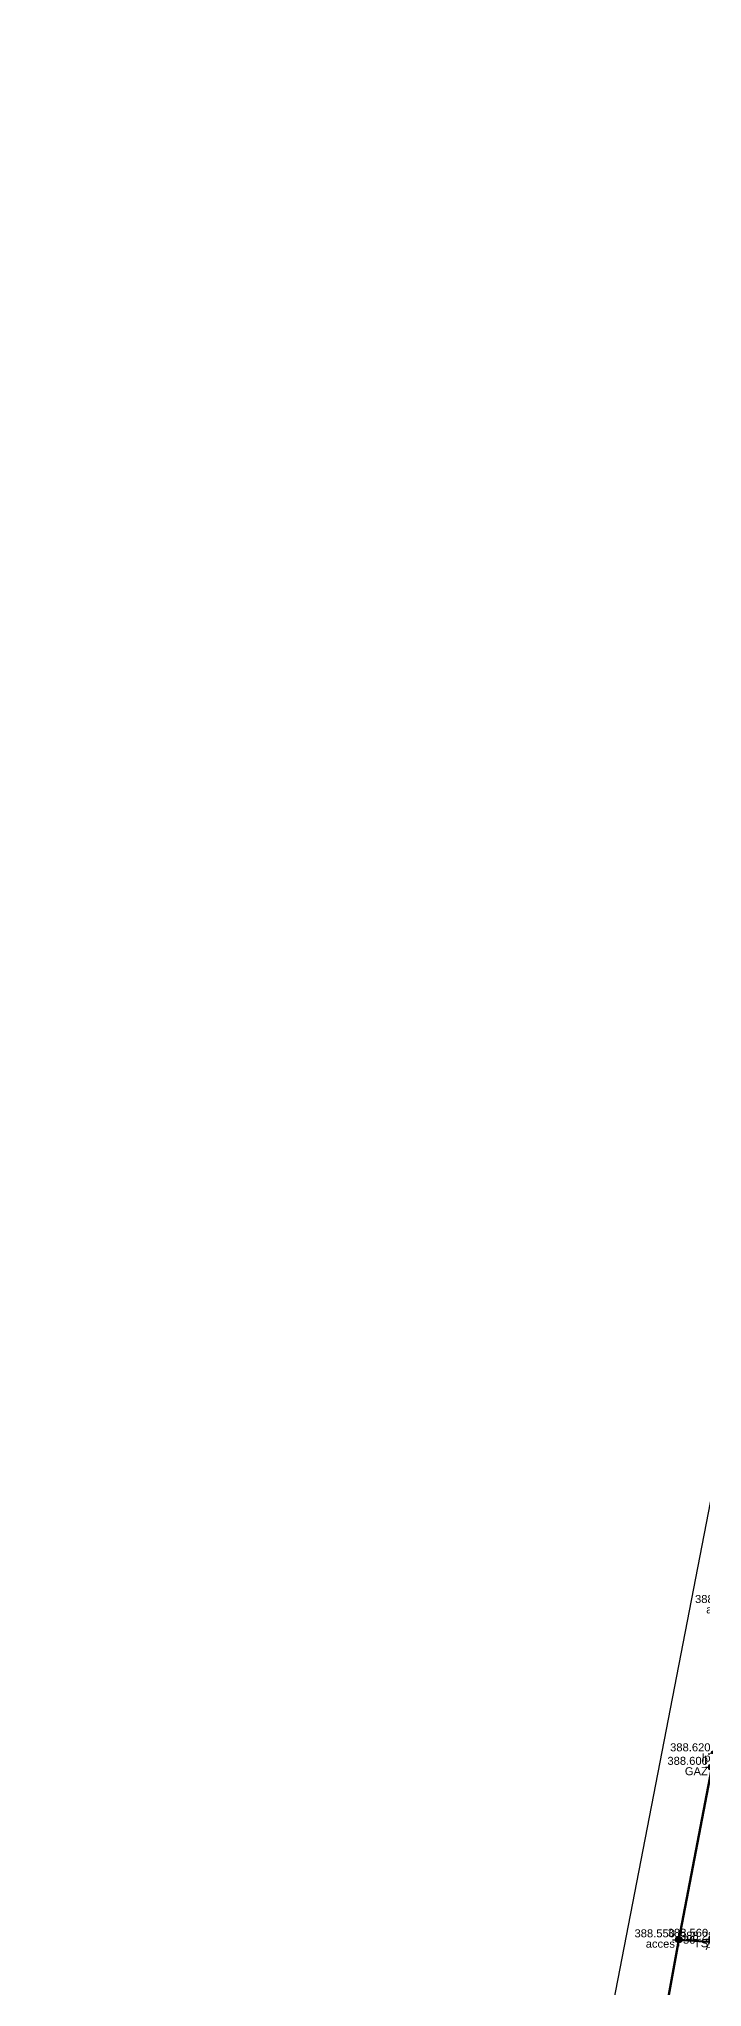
# Model space of a CAD drawing. Extents: x 396921 to 401273, y 555385 to 556691.
# Drawn here: x 400906.8 to 400927.6, y 555964.2 to 556025.1 of the extents above; entities that cross this region are included whole.
import ezdxf
from ezdxf.enums import TextEntityAlignment as Align

# ---------------------------------------------------------------- set-up
doc = ezdxf.new("R2010")
doc.units = 0
doc.header["$PDMODE"] = 34
doc.header["$PDSIZE"] = 0.2
for name, color, linetype in [('Boundary', 30, 'Continuous'), ('TOPO_CERC', 1, 'Continuous'), ('TOPO_CODE', 7, 'Continuous'), ('TOPO_ELEVATION', 7, 'Continuous'), ('TOPO_POINT_ID', 7, 'Continuous'), ('TOPO_POINTS', 7, 'Continuous'), ('TOPO_SYMBOL', 1, 'Continuous')]:
    doc.layers.add(name, color=color, linetype=linetype)
doc.layers.add('RO-LINES-LIN', color=7, linetype='Continuous', lineweight=25)
doc.styles.get("Standard").update_dxf_attribs({"font": 'arial.ttf'})

# ---------------------------------------------------------------- blocks, each defined once
blk = doc.blocks.new('PUNCTOPO')
at = {"layer": 'TOPO_CERC'}
blk.add_circle((0, 0), 0.25, dxfattribs=at)
at = {"layer": 'TOPO_SYMBOL'}
blk.add_point((0, 0), dxfattribs=at)

msp = doc.modelspace()

# ---------------------------------------------------------------- linework, layer by layer
at = {"layer": 'Boundary'}
msp.add_lwpolyline([(401026.457, 556114.84), (401010.095, 556092.92), (400975.755, 556060.435), (400946.971, 556029.465), (400939.868, 556014.719), (400929.846, 555989.889), (400924.387, 555961.745), (400919.594, 555929.028), (400914.139, 555918.105), (400906.84, 555905.254)], dxfattribs=at)
at = {"layer": 'RO-LINES-LIN', "lineweight": 100}
for points in [[(400928.72, 555976.145, 388.83), (400927.942, 555971.512, 388.62), (400926.83, 555965.702, 388.55)], [(400929.678, 555965.593, 388.84), (400928.222, 555965.609, 388.692), (400926.83, 555965.702, 388.55), (400925.684, 555959.399, 388.72), (400927.248, 555960.095, 388.803), (400928.555, 555959.63, 388.87)]]:
    msp.add_polyline3d(points, dxfattribs=at)

# ---------------------------------------------------------------- block references
at = {"layer": 'TOPO_POINTS'}
ref = msp.add_blockref('PUNCTOPO', (400928.72, 555976.145, 388.83), dxfattribs=dict(at, xscale=0.25, yscale=0.25, zscale=0.25))
ref.add_attrib('POINT', '81', dxfattribs={"layer": 'TOPO_POINT_ID', "height": 0.25}).set_placement((400928.845, 555976.145, 388.83), align=Align.MIDDLE_LEFT)
ref.add_attrib('ELEVATION', '388.830', dxfattribs={"layer": 'TOPO_ELEVATION', "height": 0.25}).set_placement((400928.595, 555976.145, 388.83), align=Align.BOTTOM_RIGHT)
ref.add_attrib('CODE', 'acces', dxfattribs={"layer": 'TOPO_CODE', "height": 0.25}).set_placement((400928.595, 555976.145, 388.83), align=Align.TOP_RIGHT)
ref = msp.add_blockref('PUNCTOPO', (400927.942, 555971.512, 388.62), dxfattribs=dict(at, xscale=0.25, yscale=0.25, zscale=0.25))
ref.add_attrib('POINT', '685', dxfattribs={"layer": 'TOPO_POINT_ID', "height": 0.25}).set_placement((400928.067, 555971.512, 388.62), align=Align.MIDDLE_LEFT)
ref.add_attrib('ELEVATION', '388.620', dxfattribs={"layer": 'TOPO_ELEVATION', "height": 0.25}).set_placement((400927.817, 555971.512, 388.62), align=Align.BOTTOM_RIGHT)
ref.add_attrib('CODE', 'lp', dxfattribs={"layer": 'TOPO_CODE', "height": 0.25}).set_placement((400927.817, 555971.512, 388.62), align=Align.TOP_RIGHT)
ref = msp.add_blockref('PUNCTOPO', (400927.858, 555971.09, 388.6), dxfattribs=dict(at, xscale=0.25, yscale=0.25, zscale=0.25))
ref.add_attrib('POINT', '628', dxfattribs={"layer": 'TOPO_POINT_ID', "height": 0.25}).set_placement((400927.983, 555971.09, 388.6), align=Align.MIDDLE_LEFT)
ref.add_attrib('ELEVATION', '388.600', dxfattribs={"layer": 'TOPO_ELEVATION', "height": 0.25}).set_placement((400927.733, 555971.09, 388.6), align=Align.BOTTOM_RIGHT)
ref.add_attrib('CODE', 'GAZ', dxfattribs={"layer": 'TOPO_CODE', "height": 0.25}).set_placement((400927.733, 555971.09, 388.6), align=Align.TOP_RIGHT)
ref = msp.add_blockref('PUNCTOPO', (400926.83, 555965.702, 388.55), dxfattribs=dict(at, xscale=0.25, yscale=0.25, zscale=0.25))
ref.add_attrib('POINT', '36', dxfattribs={"layer": 'TOPO_POINT_ID', "height": 0.25}).set_placement((400926.955, 555965.702, 388.55), align=Align.MIDDLE_LEFT)
ref.add_attrib('ELEVATION', '388.550', dxfattribs={"layer": 'TOPO_ELEVATION', "height": 0.25}).set_placement((400926.705, 555965.702, 388.55), align=Align.BOTTOM_RIGHT)
ref.add_attrib('CODE', 'acces', dxfattribs={"layer": 'TOPO_CODE', "height": 0.25}).set_placement((400926.705, 555965.702, 388.55), align=Align.TOP_RIGHT)
ref = msp.add_blockref('PUNCTOPO', (400927.868, 555965.718, 388.56), dxfattribs=dict(at, xscale=0.25, yscale=0.25, zscale=0.25))
ref.add_attrib('POINT', '1492', dxfattribs={"layer": 'TOPO_POINT_ID', "height": 0.25}).set_placement((400927.993, 555965.718, 388.56), align=Align.MIDDLE_LEFT)
ref.add_attrib('ELEVATION', '388.560', dxfattribs={"layer": 'TOPO_ELEVATION', "height": 0.25}).set_placement((400927.743, 555965.718, 388.56), align=Align.BOTTOM_RIGHT)
ref.add_attrib('CODE', 'TS', dxfattribs={"layer": 'TOPO_CODE', "height": 0.25}).set_placement((400927.743, 555965.718, 388.56), align=Align.TOP_RIGHT)
ref = msp.add_blockref('PUNCTOPO', (400928.25, 555965.626, 388.28), dxfattribs=dict(at, xscale=0.25, yscale=0.25, zscale=0.25))
ref.add_attrib('POINT', '300', dxfattribs={"layer": 'TOPO_POINT_ID', "height": 0.25}).set_placement((400928.375, 555965.626, 388.28), align=Align.MIDDLE_LEFT)
ref.add_attrib('ELEVATION', '388.280', dxfattribs={"layer": 'TOPO_ELEVATION', "height": 0.25}).set_placement((400928.125, 555965.626, 388.28), align=Align.BOTTOM_RIGHT)
ref.add_attrib('CODE', 'AX', dxfattribs={"layer": 'TOPO_CODE', "height": 0.25}).set_placement((400928.125, 555965.626, 388.28), align=Align.TOP_RIGHT)

doc.saveas('drawing.dxf')
